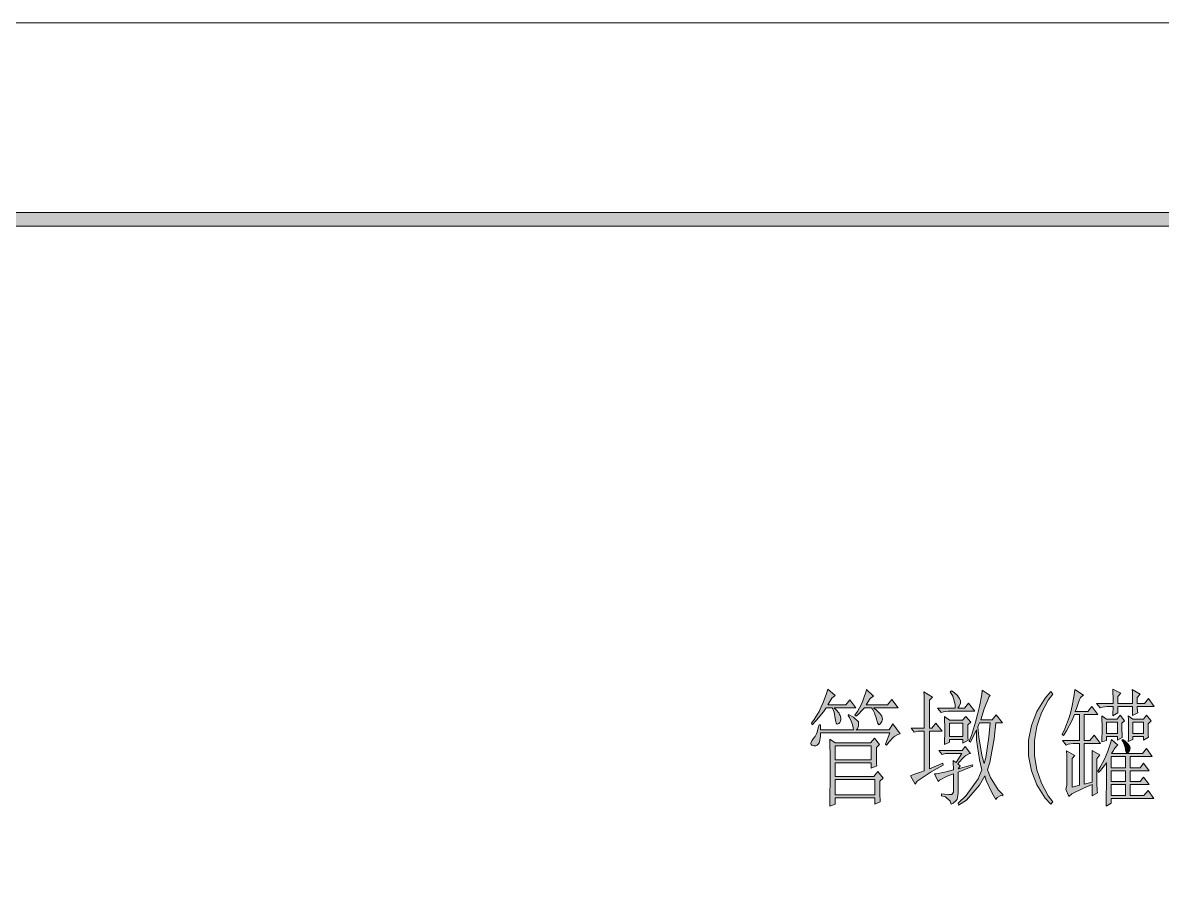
# Model space of a CAD drawing. Header units: millimetres. Extents: x 0 to 586, y 0 to 414.
# Drawn here: x 416 to 473.2, y 370.1 to 414.1 of the extents above; entities that cross this region are included whole.
import ezdxf

# ---------------------------------------------------------------- set-up
doc = ezdxf.new("R2010")
doc.units = ezdxf.units.MM

msp = doc.modelspace()

# ---------------------------------------------------------------- hatches: boundary and pattern name
h = msp.add_hatch(color=0)
h.dxf.hatch_style = 2
h.paths.add_polyline_path([(576.117861, 404.569083), (575.429944, 403.877639), (24.994306, 403.877639), (24.302861, 404.569083)])
h = msp.add_hatch(color=0)
h.dxf.hatch_style = 2
h.paths.add_polyline_path([(456.395667, 380.654278), (456.773139, 380.33325), (456.59675, 380.209778), (456.395667, 379.864056), (457.309361, 379.864056), (457.506917, 380.111), (457.80325, 379.712361), (456.713167, 379.712361), (456.822528, 379.613583), (456.963639, 379.454833), (456.991861, 379.391333), (457.023611, 379.331361), (457.051833, 379.218472), (457.051833, 379.169083), (457.051833, 379.130278), (457.037722, 379.056194), (457.023611, 379.020917), (457.005972, 378.982111), (456.953056, 378.925667), (456.91425, 378.908028), (456.871917, 378.890389), (456.819, 378.946833), (456.804889, 379.020917), (456.78725, 379.095), (456.7555, 379.281972), (456.734333, 379.391333), (456.713167, 379.504222), (456.656722, 379.662972), (456.614389, 379.712361), (456.318056, 379.712361), (456.187528, 379.514806), (455.841806, 379.095), (455.623083, 378.87275), (455.584278, 378.946833), (455.721861, 379.130278), (455.965278, 379.5395), (456.071111, 379.76175), (456.173417, 379.987528), (456.339222, 380.432028)])
h = msp.add_hatch(color=0)
h.dxf.hatch_style = 2
h.paths.add_polyline_path([(458.339472, 380.629583), (458.695778, 380.308556), (458.519389, 380.185083), (458.321833, 379.864056), (459.39075, 379.864056), (459.609472, 380.135694), (459.926972, 379.712361), (458.695778, 379.712361), (458.826306, 379.613583), (459.006222, 379.440722), (459.055611, 379.366639), (459.105, 379.292556), (459.13675, 379.154972), (459.122639, 379.095), (459.108528, 379.0315), (459.048556, 378.932722), (459.006222, 378.897444), (458.960361, 378.858639), (458.886278, 378.957417), (458.854528, 379.095), (458.826306, 379.218472), (458.766333, 379.405444), (458.738111, 379.465417), (458.706361, 379.528917), (458.639333, 379.652389), (458.597, 379.712361), (458.240694, 379.712361), (458.131333, 379.603), (457.923194, 379.391333), (457.824417, 379.292556), (457.764444, 379.341944), (457.894972, 379.5395), (458.089, 379.899333), (458.1525, 380.061611), (458.216, 380.220361), (458.31125, 380.506111)])
h = msp.add_hatch(color=0)
h.dxf.hatch_style = 2
h.paths.add_polyline_path([(461.909583, 379.708833), (462.780944, 379.708833), (462.791528, 379.892278), (462.671583, 380.305028), (462.544583, 380.527278), (462.604556, 380.576667), (462.731556, 380.488472), (462.911472, 380.329722), (462.960861, 380.252111), (463.01025, 380.178028), (463.059639, 380.068667), (463.059639, 380.029861), (463.059639, 379.955778), (462.989083, 379.7935), (462.918528, 379.708833), (463.257194, 379.708833), (463.45475, 379.955778), (463.77225, 379.557139), (462.562222, 379.557139), (462.435222, 379.557139), (462.195333, 379.521861), (462.085972, 379.483056)])
h = msp.add_hatch(color=0)
h.paths.add_polyline_path([(463.853389, 378.61875), (463.553528, 378.001389), (463.493556, 378.050778), (463.602917, 378.322417), (463.811056, 378.992694), (463.909833, 379.387806), (464.012139, 379.782917), (464.128556, 380.389694), (464.149722, 380.601361), (464.544833, 380.329722), (464.484861, 380.280333), (464.2485, 379.670028), (464.068583, 379.112639), (464.643611, 379.112639), (464.844694, 379.359583), (465.162194, 378.964472), (464.823528, 378.964472), (464.735333, 378.160139), (464.527194, 376.981861), (464.40725, 376.611444), (464.555417, 376.226917), (464.943472, 375.609556), (465.179833, 375.373194), (465.179833, 375.299111), (465.070472, 375.313222), (464.894083, 375.225028), (464.823528, 375.12625), (464.625972, 375.471972), (464.347278, 376.068167), (464.269667, 376.315111), (464.012139, 375.831806), (463.355972, 375.090972), (462.960861, 374.829917), (462.939694, 374.928694), (463.345389, 375.313222), (463.941583, 376.156361), (464.128556, 376.611444), (464.001556, 377.108861), (463.860444, 378.11075)])
h.paths.add_polyline_path([(464.012139, 378.964472), (463.931, 378.766917), (463.969806, 378.258917), (464.128556, 377.341694), (464.2485, 376.932472), (464.326111, 377.228806), (464.477806, 378.244806), (464.544833, 378.964472)])
h = msp.add_hatch(color=0)
h.dxf.hatch_style = 2
h.paths.add_polyline_path([(469.660111, 375.994083), (469.660111, 377.578056), (470.037583, 377.355806), (469.9, 377.15825), (469.9, 376.960694), (469.9, 376.487972), (469.9, 376.216333), (469.9, 375.944694), (469.910583, 375.560167), (469.917639, 375.447278), (469.660111, 375.299111), (469.660111, 375.870611), (469.215611, 375.694222), (468.63, 375.397889), (468.492417, 375.274417), (468.333667, 375.644833), (468.361889, 375.694222), (468.393639, 375.831806), (468.393639, 375.92), (468.393639, 376.512667), (468.383056, 377.331111), (468.372472, 377.553361), (468.78875, 377.331111), (468.651167, 377.182944), (468.651167, 375.743611), (469.025111, 375.845917), (469.025111, 377.927306), (468.827556, 377.927306), (468.700556, 377.927306), (468.460667, 377.8885), (468.351306, 377.853222), (468.174917, 378.075472), (469.025111, 378.075472), (469.025111, 379.391333), (468.767583, 379.391333), (468.651167, 379.091472), (468.372472, 378.558778), (468.213722, 378.325944), (468.15375, 378.375333), (468.291333, 378.657556), (468.506528, 379.236111), (468.580611, 379.525389), (468.654694, 379.818194), (468.760528, 380.368528), (468.78875, 380.629583), (469.226194, 380.357944), (469.067444, 380.234472), (468.996889, 380.033389), (468.866361, 379.687667), (468.809917, 379.5395), (469.441389, 379.5395), (469.642472, 379.786444), (469.938806, 379.391333), (469.265, 379.391333), (469.265, 378.075472), (469.543694, 378.075472), (469.758889, 378.347111), (470.076389, 377.927306), (469.265, 377.927306), (469.265, 375.895306)])
h = msp.add_hatch(color=0)
h.dxf.hatch_style = 2
h.paths.add_polyline_path([(471.681528, 379.934611), (471.681528, 380.146278), (471.674472, 380.492), (471.663889, 380.629583), (472.059, 380.407333), (471.921417, 380.230944), (471.921417, 379.934611), (472.277722, 379.934611), (472.475278, 380.181556), (472.775139, 379.786444), (471.921417, 379.786444), (471.921417, 379.722944), (471.932, 379.560667), (471.942583, 379.461889), (471.681528, 379.338417), (471.681528, 379.786444), (470.951278, 379.786444), (470.951278, 379.461889), (470.690222, 379.313722), (470.700806, 379.461889), (470.711389, 379.69825), (470.711389, 379.786444), (470.535, 379.786444), (470.404472, 379.786444), (470.168111, 379.747639), (470.05875, 379.712361), (469.878833, 379.934611), (470.711389, 379.934611), (470.711389, 380.181556), (470.700806, 380.541389), (470.690222, 380.654278), (471.088861, 380.456722), (470.951278, 380.280333), (470.951278, 379.934611)])
h = msp.add_hatch(color=0)
h.dxf.hatch_style = 2
h.paths.add_polyline_path([(461.493306, 376.664361), (462.167111, 376.936), (462.188278, 376.837222), (461.5815, 376.502083), (460.879472, 376.032889), (460.777167, 375.895306), (460.540806, 376.315111), (460.699556, 376.368028), (461.045278, 376.4915), (461.235778, 376.565583), (461.235778, 378.548194), (460.918278, 378.548194), (460.738361, 378.498806), (460.579611, 378.696361), (461.235778, 378.696361), (461.235778, 379.426611), (461.225194, 380.340306), (461.214611, 380.527278), (461.652056, 380.255639), (461.493306, 380.107472), (461.493306, 378.696361), (461.61325, 378.696361), (461.810806, 378.943306), (462.128306, 378.548194), (461.493306, 378.548194)])
h = msp.add_hatch(color=0)
h.dxf.hatch_style = 2
h.paths.add_polyline_path([(467.6775, 380.407333), (467.451722, 380.107472), (467.109528, 379.468944), (466.993111, 379.130278), (466.880222, 378.788083), (466.767333, 378.075472), (466.767333, 377.705056), (466.767333, 377.320528), (466.880222, 376.600861), (466.993111, 376.265722), (467.109528, 375.930583), (467.451722, 375.299111), (467.6775, 375.002778), (467.578722, 374.879306), (467.300028, 375.186222), (466.88375, 375.849444), (466.746167, 376.20575), (466.608583, 376.558528), (466.467472, 377.306417), (466.467472, 377.705056), (466.467472, 378.089583), (466.608583, 378.826889), (466.746167, 379.179667), (466.88375, 379.532444), (467.300028, 380.209778), (467.578722, 380.530806)])
h = msp.add_hatch(color=0)
h.dxf.hatch_style = 2
h.paths.add_polyline_path([(459.291972, 377.902611), (459.510694, 378.470583), (456.039361, 378.470583), (456.032306, 378.273028), (455.989972, 378.019028), (455.96175, 377.962583), (455.93, 377.909667), (455.8665, 377.839111), (455.831222, 377.828528), (455.795944, 377.814417), (455.743028, 377.803833), (455.721861, 377.803833), (455.693639, 377.803833), (455.633667, 377.828528), (455.605444, 377.853222), (455.573694, 377.877917), (455.545472, 377.927306), (455.545472, 377.952), (455.584278, 378.026083), (455.605444, 378.061361), (455.672472, 378.163667), (455.721861, 378.223639), (455.764194, 378.273028), (455.831222, 378.410611), (455.862972, 378.495278), (455.891194, 378.583472), (455.940583, 378.770444), (455.96175, 378.869222), (456.039361, 378.869222), (456.039361, 378.61875), (457.686833, 378.61875), (457.67625, 378.706944), (457.637444, 378.879806), (457.605694, 378.968), (457.577472, 379.052667), (457.489278, 379.239639), (457.429306, 379.338417), (457.446944, 379.387806), (457.697417, 379.25375), (457.944361, 379.017389), (457.944361, 378.918611), (457.944361, 378.819833), (457.884389, 378.671667), (457.824417, 378.61875), (459.471889, 378.61875), (459.669444, 378.918611), (460.02575, 378.421194), (459.916389, 378.385917), (459.757639, 378.304778), (459.70825, 378.262444), (459.658861, 378.216583), (459.478944, 378.011972), (459.351944, 377.853222)])
h = msp.add_hatch(color=0)
h.paths.add_polyline_path([(462.244722, 377.877917), (462.255306, 378.064889), (462.265889, 378.421194), (462.265889, 378.597583), (462.265889, 378.770444), (462.255306, 379.116167), (462.244722, 379.289028), (462.50225, 379.091472), (463.158417, 379.091472), (463.317167, 379.289028), (463.574694, 378.992694), (463.415944, 378.869222), (463.415944, 378.622278), (463.426528, 378.23775), (463.437111, 378.100167), (463.179583, 377.952), (463.179583, 378.124861), (462.50225, 378.124861), (462.50225, 378.001389)])
h.paths.add_polyline_path([(462.50225, 378.943306), (462.50225, 378.273028), (463.179583, 378.273028), (463.179583, 378.943306)])
h = msp.add_hatch(color=0)
h.paths.add_polyline_path([(470.136361, 378.004917), (470.146944, 378.177778), (470.157528, 378.512917), (470.157528, 378.671667), (470.157528, 378.833944), (470.146944, 379.154972), (470.136361, 379.31725), (470.37625, 379.144389), (470.908944, 379.144389), (471.067694, 379.341944), (471.286417, 379.070306), (471.148833, 378.946833), (471.148833, 378.671667), (471.159417, 378.315361), (471.166472, 378.227167), (470.930111, 378.103694), (470.930111, 378.276556), (470.37625, 378.276556), (470.37625, 378.079)])
h.paths.add_polyline_path([(470.37625, 378.996222), (470.37625, 378.424722), (470.930111, 378.424722), (470.930111, 378.996222)])
h = msp.add_hatch(color=0)
h.paths.add_polyline_path([(471.466333, 378.029611), (471.473389, 378.188361), (471.483972, 378.512917), (471.483972, 378.671667), (471.483972, 378.833944), (471.473389, 379.154972), (471.466333, 379.31725), (471.702694, 379.144389), (472.238917, 379.144389), (472.3765, 379.341944), (472.616389, 379.070306), (472.457639, 378.922139), (472.457639, 378.661083), (472.464694, 378.325944), (472.475278, 378.251861), (472.238917, 378.103694), (472.238917, 378.276556), (471.702694, 378.276556), (471.702694, 378.128389)])
h.paths.add_polyline_path([(471.702694, 378.996222), (471.702694, 378.424722), (472.238917, 378.424722), (472.238917, 378.996222)])
h = msp.add_hatch(color=0)
h.paths.add_polyline_path([(459.013278, 376.047), (459.013278, 375.909417), (459.013278, 375.630722), (459.013278, 375.486083), (459.013278, 375.344972), (459.023861, 375.101556), (459.034444, 375.002778), (458.75575, 374.879306), (458.75575, 375.200333), (456.773139, 375.200333), (456.773139, 374.879306), (456.497972, 374.780528), (456.505028, 375.203861), (456.515611, 376.170472), (456.515611, 376.71375), (456.515611, 377.260556), (456.505028, 377.980222), (456.497972, 378.153083), (456.773139, 377.955528), (458.537028, 377.955528), (458.738111, 378.202472), (458.995639, 377.881444), (458.836889, 377.733278), (458.836889, 377.235861), (458.836889, 377.122972), (458.847472, 376.914833), (458.854528, 376.816056), (458.579361, 376.689056), (458.579361, 376.964222), (456.773139, 376.964222), (456.773139, 376.26925), (458.716944, 376.26925), (458.9145, 376.516194), (459.172028, 376.195167)])
h.paths.add_polyline_path([(456.773139, 376.121083), (456.773139, 375.352028), (458.75575, 375.352028), (458.75575, 376.121083)])
h.paths.add_polyline_path([(456.773139, 377.807361), (456.773139, 377.112389), (458.579361, 377.112389), (458.579361, 377.807361)])
h = msp.add_hatch(color=0)
h.dxf.hatch_style = 2
h.paths.add_polyline_path([(462.107139, 375.397889), (462.244722, 375.387306), (462.463444, 375.373194), (462.544583, 375.373194), (462.622194, 375.373194), (462.703333, 375.486083), (462.703333, 375.595444), (462.703333, 376.413889), (462.385833, 376.290417), (461.997778, 376.092861), (461.927222, 376.018778), (461.750833, 376.413889), (461.860194, 376.413889), (462.336444, 376.512667), (462.703333, 376.611444), (462.703333, 376.699639), (462.69275, 376.932472), (462.682167, 377.084167), (462.840917, 376.981861), (463.119611, 377.429889), (462.304694, 377.429889), (462.128306, 377.3805), (461.969556, 377.578056), (463.13725, 377.578056), (463.296, 377.775611), (463.553528, 377.429889), (463.475917, 377.415778), (463.317167, 377.331111), (463.236028, 377.257028), (463.158417, 377.182944), (462.999667, 377.010083), (462.918528, 376.907778), (463.038472, 376.809), (462.939694, 376.660833), (463.652306, 376.858389), (463.673472, 376.784306), (462.939694, 376.487972), (462.939694, 375.447278), (462.929111, 375.313222), (462.886778, 375.133306), (462.8515, 375.090972), (462.816222, 375.045111), (462.682167, 374.939278), (462.583389, 374.879306), (462.544583, 375.038056), (462.304694, 375.249722), (462.107139, 375.299111)])
h = msp.add_hatch(color=0)
h.paths.add_polyline_path([(470.37625, 376.960694), (470.273944, 376.823111), (470.076389, 376.576167), (469.977611, 376.466806), (469.938806, 376.540889), (470.065806, 376.738444), (470.281, 377.140611), (470.365667, 377.345222), (470.450333, 377.549833), (470.584389, 377.937889), (470.633778, 378.124861), (470.951278, 377.853222), (470.891306, 377.803833), (470.796056, 377.698), (470.760778, 377.641556), (470.7255, 377.585111), (470.662, 377.479278), (470.633778, 377.429889), (472.178944, 377.429889), (472.3765, 377.680361), (472.672833, 377.281722), (471.565111, 377.281722), (471.565111, 376.71375), (472.059, 376.71375), (472.238917, 376.936), (472.517611, 376.565583), (471.565111, 376.565583), (471.565111, 376.022306), (472.059, 376.022306), (472.238917, 376.244556), (472.517611, 375.870611), (471.565111, 375.870611), (471.565111, 375.323806), (472.256556, 375.323806), (472.457639, 375.57075), (472.753972, 375.175639), (470.612611, 375.175639), (470.612611, 374.928694), (470.355083, 374.780528), (470.365667, 375.041583), (470.37625, 376.131667)])
h.paths.add_polyline_path([(470.612611, 377.281722), (470.612611, 376.71375), (471.325222, 376.71375), (471.325222, 377.281722)])
h.paths.add_polyline_path([(470.612611, 375.870611), (470.612611, 375.323806), (471.325222, 375.323806), (471.325222, 375.870611)])
h.paths.add_polyline_path([(470.612611, 376.565583), (470.612611, 376.022306), (471.325222, 376.022306), (471.325222, 376.565583)])
h = msp.add_hatch(color=0)
h.dxf.hatch_style = 2
h.paths.add_polyline_path([(471.187639, 378.128389), (471.307583, 378.040194), (471.459278, 377.902611), (471.494556, 377.853222), (471.529833, 377.803833), (471.558056, 377.705056), (471.554528, 377.655667), (471.551, 377.606278), (471.51925, 377.532194), (471.494556, 377.5075), (471.469861, 377.482806), (471.424, 377.454583), (471.406361, 377.454583), (471.374611, 377.454583), (471.335806, 377.556889), (471.325222, 377.655667), (471.297, 377.779139), (471.208806, 378.004917), (471.148833, 378.103694)])

# ---------------------------------------------------------------- linework, layer by layer
at = {"color": 0, "lineweight": 0}
for points in [[(0, 0), (585.632278, 0), (585.632278, 414.0835), (0, 414.0835)], [(576.117861, 404.569083), (575.429944, 403.877639), (24.994306, 403.877639), (24.302861, 404.569083)], [(456.395667, 380.654278), (456.773139, 380.33325), (456.59675, 380.209778), (456.395667, 379.864056), (457.309361, 379.864056), (457.506917, 380.111), (457.80325, 379.712361), (456.713167, 379.712361), (456.822528, 379.613583), (456.963639, 379.454833), (456.991861, 379.391333), (457.023611, 379.331361), (457.051833, 379.218472), (457.051833, 379.169083), (457.051833, 379.130278), (457.037722, 379.056194), (457.023611, 379.020917), (457.005972, 378.982111), (456.953056, 378.925667), (456.91425, 378.908028), (456.871917, 378.890389), (456.819, 378.946833), (456.804889, 379.020917), (456.78725, 379.095), (456.7555, 379.281972), (456.734333, 379.391333), (456.713167, 379.504222), (456.656722, 379.662972), (456.614389, 379.712361), (456.318056, 379.712361), (456.187528, 379.514806), (455.841806, 379.095), (455.623083, 378.87275), (455.584278, 378.946833), (455.721861, 379.130278), (455.965278, 379.5395), (456.071111, 379.76175), (456.173417, 379.987528), (456.339222, 380.432028)], [(458.339472, 380.629583), (458.695778, 380.308556), (458.519389, 380.185083), (458.321833, 379.864056), (459.39075, 379.864056), (459.609472, 380.135694), (459.926972, 379.712361), (458.695778, 379.712361), (458.826306, 379.613583), (459.006222, 379.440722), (459.055611, 379.366639), (459.105, 379.292556), (459.13675, 379.154972), (459.122639, 379.095), (459.108528, 379.0315), (459.048556, 378.932722), (459.006222, 378.897444), (458.960361, 378.858639), (458.886278, 378.957417), (458.854528, 379.095), (458.826306, 379.218472), (458.766333, 379.405444), (458.738111, 379.465417), (458.706361, 379.528917), (458.639333, 379.652389), (458.597, 379.712361), (458.240694, 379.712361), (458.131333, 379.603), (457.923194, 379.391333), (457.824417, 379.292556), (457.764444, 379.341944), (457.894972, 379.5395), (458.089, 379.899333), (458.1525, 380.061611), (458.216, 380.220361), (458.31125, 380.506111)], [(461.909583, 379.708833), (462.780944, 379.708833), (462.791528, 379.892278), (462.671583, 380.305028), (462.544583, 380.527278), (462.604556, 380.576667), (462.731556, 380.488472), (462.911472, 380.329722), (462.960861, 380.252111), (463.01025, 380.178028), (463.059639, 380.068667), (463.059639, 380.029861), (463.059639, 379.955778), (462.989083, 379.7935), (462.918528, 379.708833), (463.257194, 379.708833), (463.45475, 379.955778), (463.77225, 379.557139), (462.562222, 379.557139), (462.435222, 379.557139), (462.195333, 379.521861), (462.085972, 379.483056)], [(463.853389, 378.61875), (463.553528, 378.001389), (463.493556, 378.050778), (463.602917, 378.322417), (463.811056, 378.992694), (463.909833, 379.387806), (464.012139, 379.782917), (464.128556, 380.389694), (464.149722, 380.601361), (464.544833, 380.329722), (464.484861, 380.280333), (464.2485, 379.670028), (464.068583, 379.112639), (464.643611, 379.112639), (464.844694, 379.359583), (465.162194, 378.964472), (464.823528, 378.964472), (464.735333, 378.160139), (464.527194, 376.981861), (464.40725, 376.611444), (464.555417, 376.226917), (464.943472, 375.609556), (465.179833, 375.373194), (465.179833, 375.299111), (465.070472, 375.313222), (464.894083, 375.225028), (464.823528, 375.12625), (464.625972, 375.471972), (464.347278, 376.068167), (464.269667, 376.315111), (464.012139, 375.831806), (463.355972, 375.090972), (462.960861, 374.829917), (462.939694, 374.928694), (463.345389, 375.313222), (463.941583, 376.156361), (464.128556, 376.611444), (464.001556, 377.108861), (463.860444, 378.11075)], [(469.660111, 375.994083), (469.660111, 377.578056), (470.037583, 377.355806), (469.9, 377.15825), (469.9, 376.960694), (469.9, 376.487972), (469.9, 376.216333), (469.9, 375.944694), (469.910583, 375.560167), (469.917639, 375.447278), (469.660111, 375.299111), (469.660111, 375.870611), (469.215611, 375.694222), (468.63, 375.397889), (468.492417, 375.274417), (468.333667, 375.644833), (468.361889, 375.694222), (468.393639, 375.831806), (468.393639, 375.92), (468.393639, 376.512667), (468.383056, 377.331111), (468.372472, 377.553361), (468.78875, 377.331111), (468.651167, 377.182944), (468.651167, 375.743611), (469.025111, 375.845917), (469.025111, 377.927306), (468.827556, 377.927306), (468.700556, 377.927306), (468.460667, 377.8885), (468.351306, 377.853222), (468.174917, 378.075472), (469.025111, 378.075472), (469.025111, 379.391333), (468.767583, 379.391333), (468.651167, 379.091472), (468.372472, 378.558778), (468.213722, 378.325944), (468.15375, 378.375333), (468.291333, 378.657556), (468.506528, 379.236111), (468.580611, 379.525389), (468.654694, 379.818194), (468.760528, 380.368528), (468.78875, 380.629583), (469.226194, 380.357944), (469.067444, 380.234472), (468.996889, 380.033389), (468.866361, 379.687667), (468.809917, 379.5395), (469.441389, 379.5395), (469.642472, 379.786444), (469.938806, 379.391333), (469.265, 379.391333), (469.265, 378.075472), (469.543694, 378.075472), (469.758889, 378.347111), (470.076389, 377.927306), (469.265, 377.927306), (469.265, 375.895306)], [(471.681528, 379.934611), (471.681528, 380.146278), (471.674472, 380.492), (471.663889, 380.629583), (472.059, 380.407333), (471.921417, 380.230944), (471.921417, 379.934611), (472.277722, 379.934611), (472.475278, 380.181556), (472.775139, 379.786444), (471.921417, 379.786444), (471.921417, 379.722944), (471.932, 379.560667), (471.942583, 379.461889), (471.681528, 379.338417), (471.681528, 379.786444), (470.951278, 379.786444), (470.951278, 379.461889), (470.690222, 379.313722), (470.700806, 379.461889), (470.711389, 379.69825), (470.711389, 379.786444), (470.535, 379.786444), (470.404472, 379.786444), (470.168111, 379.747639), (470.05875, 379.712361), (469.878833, 379.934611), (470.711389, 379.934611), (470.711389, 380.181556), (470.700806, 380.541389), (470.690222, 380.654278), (471.088861, 380.456722), (470.951278, 380.280333), (470.951278, 379.934611)], [(461.493306, 376.664361), (462.167111, 376.936), (462.188278, 376.837222), (461.5815, 376.502083), (460.879472, 376.032889), (460.777167, 375.895306), (460.540806, 376.315111), (460.699556, 376.368028), (461.045278, 376.4915), (461.235778, 376.565583), (461.235778, 378.548194), (460.918278, 378.548194), (460.738361, 378.498806), (460.579611, 378.696361), (461.235778, 378.696361), (461.235778, 379.426611), (461.225194, 380.340306), (461.214611, 380.527278), (461.652056, 380.255639), (461.493306, 380.107472), (461.493306, 378.696361), (461.61325, 378.696361), (461.810806, 378.943306), (462.128306, 378.548194), (461.493306, 378.548194)], [(467.6775, 380.407333), (467.451722, 380.107472), (467.109528, 379.468944), (466.993111, 379.130278), (466.880222, 378.788083), (466.767333, 378.075472), (466.767333, 377.705056), (466.767333, 377.320528), (466.880222, 376.600861), (466.993111, 376.265722), (467.109528, 375.930583), (467.451722, 375.299111), (467.6775, 375.002778), (467.578722, 374.879306), (467.300028, 375.186222), (466.88375, 375.849444), (466.746167, 376.20575), (466.608583, 376.558528), (466.467472, 377.306417), (466.467472, 377.705056), (466.467472, 378.089583), (466.608583, 378.826889), (466.746167, 379.179667), (466.88375, 379.532444), (467.300028, 380.209778), (467.578722, 380.530806)], [(459.291972, 377.902611), (459.510694, 378.470583), (456.039361, 378.470583), (456.032306, 378.273028), (455.989972, 378.019028), (455.96175, 377.962583), (455.93, 377.909667), (455.8665, 377.839111), (455.831222, 377.828528), (455.795944, 377.814417), (455.743028, 377.803833), (455.721861, 377.803833), (455.693639, 377.803833), (455.633667, 377.828528), (455.605444, 377.853222), (455.573694, 377.877917), (455.545472, 377.927306), (455.545472, 377.952), (455.584278, 378.026083), (455.605444, 378.061361), (455.672472, 378.163667), (455.721861, 378.223639), (455.764194, 378.273028), (455.831222, 378.410611), (455.862972, 378.495278), (455.891194, 378.583472), (455.940583, 378.770444), (455.96175, 378.869222), (456.039361, 378.869222), (456.039361, 378.61875), (457.686833, 378.61875), (457.67625, 378.706944), (457.637444, 378.879806), (457.605694, 378.968), (457.577472, 379.052667), (457.489278, 379.239639), (457.429306, 379.338417), (457.446944, 379.387806), (457.697417, 379.25375), (457.944361, 379.017389), (457.944361, 378.918611), (457.944361, 378.819833), (457.884389, 378.671667), (457.824417, 378.61875), (459.471889, 378.61875), (459.669444, 378.918611), (460.02575, 378.421194), (459.916389, 378.385917), (459.757639, 378.304778), (459.70825, 378.262444), (459.658861, 378.216583), (459.478944, 378.011972), (459.351944, 377.853222)], [(462.244722, 377.877917), (462.255306, 378.064889), (462.265889, 378.421194), (462.265889, 378.597583), (462.265889, 378.770444), (462.255306, 379.116167), (462.244722, 379.289028), (462.50225, 379.091472), (463.158417, 379.091472), (463.317167, 379.289028), (463.574694, 378.992694), (463.415944, 378.869222), (463.415944, 378.622278), (463.426528, 378.23775), (463.437111, 378.100167), (463.179583, 377.952), (463.179583, 378.124861), (462.50225, 378.124861), (462.50225, 378.001389)], [(462.50225, 378.943306), (462.50225, 378.273028), (463.179583, 378.273028), (463.179583, 378.943306)], [(464.012139, 378.964472), (463.931, 378.766917), (463.969806, 378.258917), (464.128556, 377.341694), (464.2485, 376.932472), (464.326111, 377.228806), (464.477806, 378.244806), (464.544833, 378.964472)], [(470.136361, 378.004917), (470.146944, 378.177778), (470.157528, 378.512917), (470.157528, 378.671667), (470.157528, 378.833944), (470.146944, 379.154972), (470.136361, 379.31725), (470.37625, 379.144389), (470.908944, 379.144389), (471.067694, 379.341944), (471.286417, 379.070306), (471.148833, 378.946833), (471.148833, 378.671667), (471.159417, 378.315361), (471.166472, 378.227167), (470.930111, 378.103694), (470.930111, 378.276556), (470.37625, 378.276556), (470.37625, 378.079)], [(470.37625, 378.996222), (470.37625, 378.424722), (470.930111, 378.424722), (470.930111, 378.996222)], [(471.466333, 378.029611), (471.473389, 378.188361), (471.483972, 378.512917), (471.483972, 378.671667), (471.483972, 378.833944), (471.473389, 379.154972), (471.466333, 379.31725), (471.702694, 379.144389), (472.238917, 379.144389), (472.3765, 379.341944), (472.616389, 379.070306), (472.457639, 378.922139), (472.457639, 378.661083), (472.464694, 378.325944), (472.475278, 378.251861), (472.238917, 378.103694), (472.238917, 378.276556), (471.702694, 378.276556), (471.702694, 378.128389)], [(471.702694, 378.996222), (471.702694, 378.424722), (472.238917, 378.424722), (472.238917, 378.996222)], [(459.013278, 376.047), (459.013278, 375.909417), (459.013278, 375.630722), (459.013278, 375.486083), (459.013278, 375.344972), (459.023861, 375.101556), (459.034444, 375.002778), (458.75575, 374.879306), (458.75575, 375.200333), (456.773139, 375.200333), (456.773139, 374.879306), (456.497972, 374.780528), (456.505028, 375.203861), (456.515611, 376.170472), (456.515611, 376.71375), (456.515611, 377.260556), (456.505028, 377.980222), (456.497972, 378.153083), (456.773139, 377.955528), (458.537028, 377.955528), (458.738111, 378.202472), (458.995639, 377.881444), (458.836889, 377.733278), (458.836889, 377.235861), (458.836889, 377.122972), (458.847472, 376.914833), (458.854528, 376.816056), (458.579361, 376.689056), (458.579361, 376.964222), (456.773139, 376.964222), (456.773139, 376.26925), (458.716944, 376.26925), (458.9145, 376.516194), (459.172028, 376.195167)], [(456.773139, 377.807361), (456.773139, 377.112389), (458.579361, 377.112389), (458.579361, 377.807361)], [(462.107139, 375.397889), (462.244722, 375.387306), (462.463444, 375.373194), (462.544583, 375.373194), (462.622194, 375.373194), (462.703333, 375.486083), (462.703333, 375.595444), (462.703333, 376.413889), (462.385833, 376.290417), (461.997778, 376.092861), (461.927222, 376.018778), (461.750833, 376.413889), (461.860194, 376.413889), (462.336444, 376.512667), (462.703333, 376.611444), (462.703333, 376.699639), (462.69275, 376.932472), (462.682167, 377.084167), (462.840917, 376.981861), (463.119611, 377.429889), (462.304694, 377.429889), (462.128306, 377.3805), (461.969556, 377.578056), (463.13725, 377.578056), (463.296, 377.775611), (463.553528, 377.429889), (463.475917, 377.415778), (463.317167, 377.331111), (463.236028, 377.257028), (463.158417, 377.182944), (462.999667, 377.010083), (462.918528, 376.907778), (463.038472, 376.809), (462.939694, 376.660833), (463.652306, 376.858389), (463.673472, 376.784306), (462.939694, 376.487972), (462.939694, 375.447278), (462.929111, 375.313222), (462.886778, 375.133306), (462.8515, 375.090972), (462.816222, 375.045111), (462.682167, 374.939278), (462.583389, 374.879306), (462.544583, 375.038056), (462.304694, 375.249722), (462.107139, 375.299111)], [(470.37625, 376.960694), (470.273944, 376.823111), (470.076389, 376.576167), (469.977611, 376.466806), (469.938806, 376.540889), (470.065806, 376.738444), (470.281, 377.140611), (470.365667, 377.345222), (470.450333, 377.549833), (470.584389, 377.937889), (470.633778, 378.124861), (470.951278, 377.853222), (470.891306, 377.803833), (470.796056, 377.698), (470.760778, 377.641556), (470.7255, 377.585111), (470.662, 377.479278), (470.633778, 377.429889), (472.178944, 377.429889), (472.3765, 377.680361), (472.672833, 377.281722), (471.565111, 377.281722), (471.565111, 376.71375), (472.059, 376.71375), (472.238917, 376.936), (472.517611, 376.565583), (471.565111, 376.565583), (471.565111, 376.022306), (472.059, 376.022306), (472.238917, 376.244556), (472.517611, 375.870611), (471.565111, 375.870611), (471.565111, 375.323806), (472.256556, 375.323806), (472.457639, 375.57075), (472.753972, 375.175639), (470.612611, 375.175639), (470.612611, 374.928694), (470.355083, 374.780528), (470.365667, 375.041583), (470.37625, 376.131667)], [(471.187639, 378.128389), (471.307583, 378.040194), (471.459278, 377.902611), (471.494556, 377.853222), (471.529833, 377.803833), (471.558056, 377.705056), (471.554528, 377.655667), (471.551, 377.606278), (471.51925, 377.532194), (471.494556, 377.5075), (471.469861, 377.482806), (471.424, 377.454583), (471.406361, 377.454583), (471.374611, 377.454583), (471.335806, 377.556889), (471.325222, 377.655667), (471.297, 377.779139), (471.208806, 378.004917), (471.148833, 378.103694)], [(470.612611, 377.281722), (470.612611, 376.71375), (471.325222, 376.71375), (471.325222, 377.281722)], [(470.612611, 376.565583), (470.612611, 376.022306), (471.325222, 376.022306), (471.325222, 376.565583)], [(456.773139, 376.121083), (456.773139, 375.352028), (458.75575, 375.352028), (458.75575, 376.121083)], [(470.612611, 375.870611), (470.612611, 375.323806), (471.325222, 375.323806), (471.325222, 375.870611)]]:
    msp.add_lwpolyline(points, close=True, dxfattribs=at)

doc.saveas('drawing.dxf')
